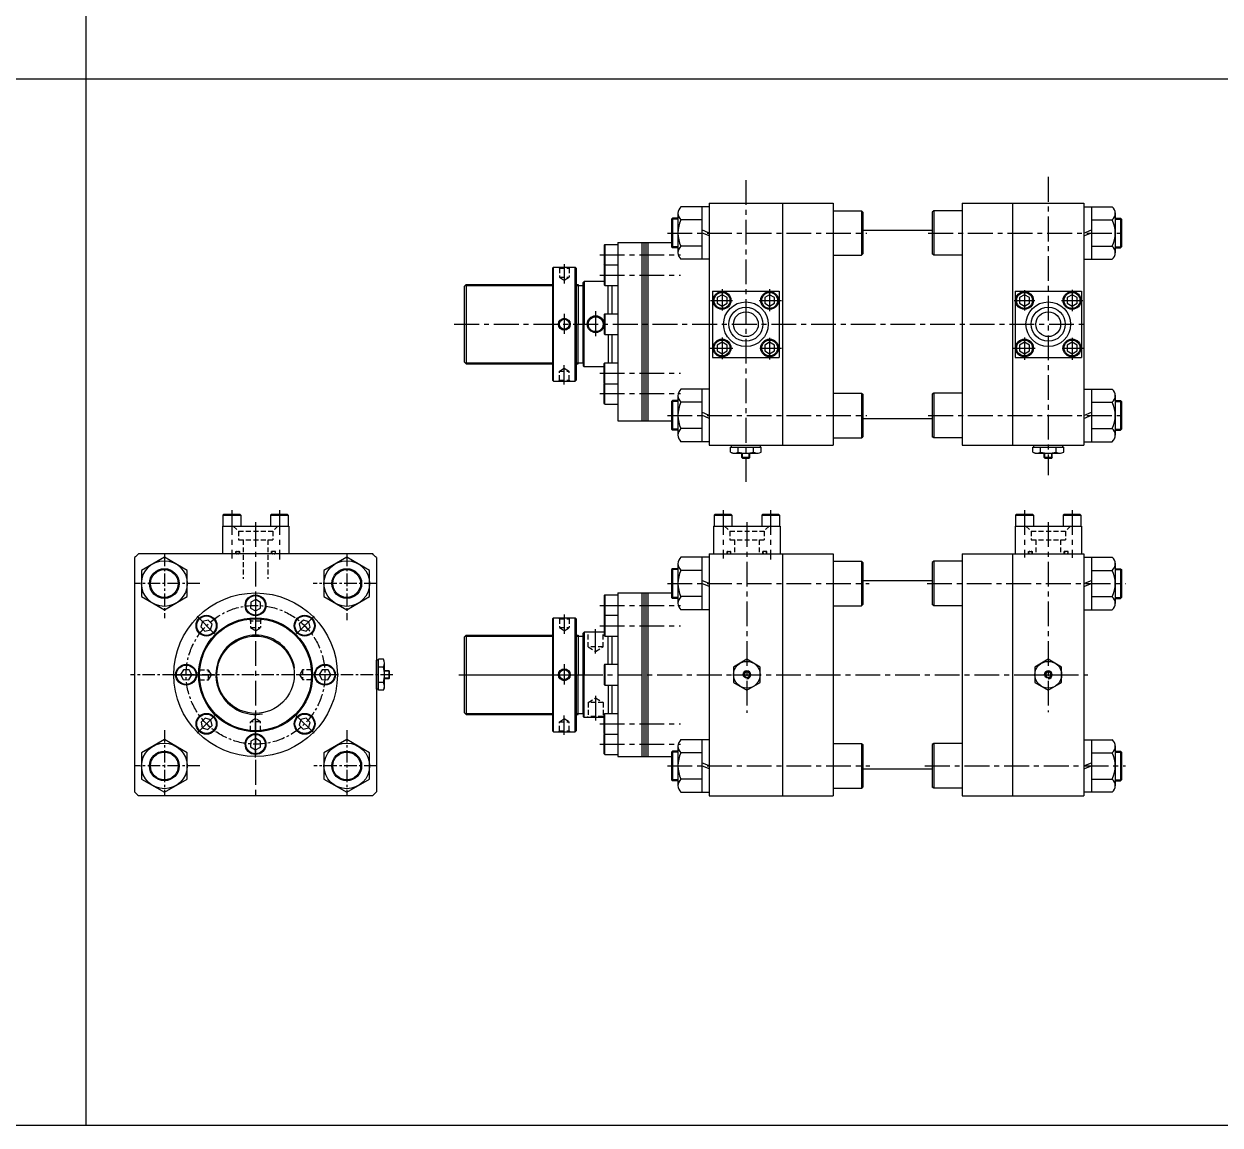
# Model space of a CAD drawing. Extents: x -819 to 8197, y 0 to 4058.
# Drawn here: x 1256 to 2463, y 0 to 1111 of the extents above; entities that cross this region are included whole.
import ezdxf

# ---------------------------------------------------------------- set-up
doc = ezdxf.new("R2010")
doc.units = 0
doc.header["$LTSCALE"] = 10
doc.header["$MEASUREMENT"] = 0
for name, pattern in [('CENTER', [2, 1.25, -0.25, 0.25, -0.25]), ('CENTERX2', [4, 2.5, -0.5, 0.5, -0.5]), ('HIDDENX2', [0.75, 0.5, -0.25])]:
    doc.linetypes.add(name, pattern=pattern)
doc.layers.get('0').update_dxf_attribs({"linetype": 'CONTINUOUS'})
doc.layers.get('DEFPOINTS').update_dxf_attribs({"linetype": 'CONTINUOUS'})
for name, color, linetype in [('CEN', 1, 'CENTERX2'), ('HID', 2, 'HIDDENX2'), ('ML', 7, 'CONTINUOUS')]:
    doc.layers.add(name, color=color, linetype=linetype)

msp = doc.modelspace()

# ---------------------------------------------------------------- linework, layer by layer
for p, q in [((1319, 0), (1319, 2221.7)), ((5148.6, 1055), (0, 1055)), ((0, 0), (8197.1, 0))]:
    msp.add_line(p, q)
at = {"color": 7, "linetype": 'Continuous'}
for p, q in [((1968.8, 678.9), (1968.8, 683.9)), ((1968.8, 683.9), (1975.1, 683.9)), ((1969.8, 683.9), (1969.8, 685.9)), ((1969.8, 685.9), (1998.9, 685.9)), ((1971.9, 677.9), (1996.8, 677.9)), ((1975.1, 683.9), (1999.9, 683.9)), ((1976.6, 678.9), (1976.6, 683.9)), ((1980.3, 678.1), (1980.3, 678.1)), ((1980.3, 673.4), (1980.3, 677.9)), ((1988.3, 673.4), (1988.3, 677.9)), ((1992.1, 678.9), (1992.1, 683.9)), ((1998.9, 683.9), (1998.9, 685.9)), ((1999.9, 678.9), (1999.9, 683.9)), ((2273.8, 678.9), (2273.8, 683.9)), ((2273.8, 683.9), (2280.1, 683.9)), ((2274.8, 683.9), (2274.8, 685.9)), ((2274.8, 685.9), (2303.9, 685.9)), ((2276.9, 677.9), (2301.8, 677.9)), ((2280.1, 683.9), (2304.9, 683.9)), ((2281.6, 678.9), (2281.6, 683.9)), ((2285.3, 678.1), (2285.3, 678.1)), ((2285.3, 673.4), (2285.3, 677.9)), ((2293.3, 673.4), (2293.3, 677.9)), ((2297.1, 678.9), (2297.1, 683.9)), ((2303.9, 683.9), (2303.9, 685.9)), ((2304.9, 678.9), (2304.9, 683.9)), ((1980.3, 673.4), (1980.8, 672.9)), ((1988.3, 673.4), (1980.3, 673.4)), ((1980.8, 672.9), (1987.8, 672.9)), ((1988.3, 673.4), (1987.8, 672.9)), ((2285.3, 673.4), (2285.8, 672.9)), ((2293.3, 673.4), (2285.3, 673.4)), ((2285.8, 672.9), (2292.8, 672.9)), ((2293.3, 673.4), (2292.8, 672.9)), ((1611.8, 439.7), (1611.8, 468.9)), ((1613.8, 468.9), (1611.8, 468.9)), ((1618.9, 469.9), (1613.8, 469.9)), ((1613.8, 445.1), (1613.8, 469.9)), ((1618.9, 462.1), (1613.8, 462.1)), ((1619.8, 441.9), (1619.8, 466.7)), ((1618.9, 446.5), (1613.8, 446.5)), ((1619.6, 450.3), (1619.6, 450.3)), ((1624.3, 458.3), (1619.8, 458.3)), ((1624.3, 450.3), (1619.8, 450.3)), ((1624.3, 458.3), (1624.8, 457.8)), ((1624.3, 458.3), (1624.3, 450.3)), ((1624.3, 450.3), (1624.8, 450.8)), ((1624.8, 450.8), (1624.8, 457.8)), ((1613.8, 439.7), (1611.8, 439.7)), ((1613.8, 438.7), (1613.8, 445.1)), ((1618.9, 438.7), (1613.8, 438.7))]:
    msp.add_line(p, q, dxfattribs=at)
at = {"color": 1, "linetype": 'CENTER', "ltscale": 5}
for p, q in [((1971.8, 454.3), (1998.8, 454.3)), ((2275.8, 454.3), (2302.8, 454.3))]:
    msp.add_line(p, q, dxfattribs=at)
at = {"color": 7, "linetype": 'Continuous'}
for points in [[(1971.8, 446.5), (1985.3, 438.7), (1998.8, 446.5), (1998.8, 462.1), (1985.3, 469.9), (1971.8, 462.1)], [(2275.8, 446.5), (2289.3, 438.7), (2302.8, 446.5), (2302.8, 462.1), (2289.3, 469.9), (2275.8, 462.1)], [(1983.9, 456.8), (1982.5, 454.3), (1983.9, 451.8), (1986.8, 451.8), (1988.2, 454.3), (1986.8, 456.8)], [(2287.9, 456.8), (2286.5, 454.3), (2287.9, 451.8), (2290.8, 451.8), (2292.2, 454.3), (2290.8, 456.8)]]:
    msp.add_lwpolyline(points, close=True, dxfattribs=at)
for centre, radius in [((1985.3, 454.3), 13.5), ((2289.3, 454.3), 13.5), ((1985.3, 454.3), 3.5), ((2289.3, 454.3), 3.5)]:
    msp.add_circle(centre, radius, dxfattribs=at)
for centre, radius, start, end in [((1971.9, 683.5), 5.62, 235.6158, 270), ((1972.7, 686.1), 8.22, 241.7006, 298.2994), ((1984.3, 709.2), 31.3, 255.6172, 270.0141), ((1984.4, 709.2), 31.3, 269.9859, 284.3828), ((1996, 686.1), 8.22, 241.7006, 298.2994), ((2276.9, 683.5), 5.62, 235.6158, 270), ((2277.7, 686.1), 8.22, 241.7006, 298.2994), ((2289.3, 709.2), 31.3, 255.6172, 270.0141), ((2289.4, 709.2), 31.3, 269.9859, 284.3828), ((2301, 686.1), 8.22, 241.7006, 298.2994), ((1611.6, 466), 8.22, 331.7006, 28.2994), ((1588.5, 454.3), 31.3, 359.9859, 14.3828), ((1588.5, 454.3), 31.3, 345.6172, 0.0141), ((1611.6, 442.6), 8.22, 331.7006, 28.2994), ((1614.2, 441.9), 5.62, 325.6158, 0)]:
    msp.add_arc(centre, radius, start, end, dxfattribs=at)
at = {"layer": 'CEN'}
for p, q in [((1984.3, 953.3), (1984.3, 648.9)), ((2289.3, 956.5), (2289.3, 655.5)), ((1905.3, 899.9), (2106.3, 899.9)), ((2168.3, 899.9), (2367.3, 899.9)), ((1801.2, 868.6), (1801.2, 849.1)), ((1837, 877.9), (1918.5, 877.9)), ((1837, 857.4), (1918.5, 857.4)), ((1960.3, 843.1), (1960.3, 821.9)), ((2008.3, 843.2), (2008.3, 821.2)), ((2265.3, 842.3), (2265.3, 821.9)), ((2313.3, 842.6), (2313.3, 821.2)), ((1832.8, 821), (1832.8, 794.8)), ((1948.7, 831.9), (1970.9, 831.9)), ((1997.8, 831.9), (2020.1, 831.8)), ((2254.9, 831.9), (2275.9, 831.9)), ((2302.8, 831.9), (2324.2, 831.9)), ((1801.2, 818.4), (1801.2, 798.1)), ((1690.2, 807.9), (2329.3, 807.9)), ((1960.3, 794.4), (1960.3, 772.5)), ((2008.3, 794), (2008.3, 772.4)), ((2265.3, 794.4), (2265.3, 772.1)), ((2313.3, 794), (2313.3, 772.1)), ((1948.4, 783.9), (1971.1, 783.9)), ((1998.4, 783.9), (2020.4, 783.9)), ((2253.7, 783.9), (2276.1, 783.9)), ((2303.4, 783.9), (2324.7, 783.9)), ((1801.2, 747.1), (1801.2, 766.7)), ((1837, 758.4), (1918.5, 758.4)), ((1837, 737.9), (1918.5, 737.9)), ((1905.3, 715.9), (2106.3, 715.9)), ((2168.3, 715.9), (2367.3, 715.9)), ((1465.8, 620.3), (1465.8, 571.7)), ((1513.8, 620.3), (1513.8, 570.7)), ((1961.3, 620.3), (1961.3, 571.7)), ((2009.3, 620.3), (2009.3, 570.7)), ((2265.3, 620.3), (2265.3, 572.4)), ((2313.3, 620.3), (2313.3, 572.1)), ((1489.8, 608.3), (1489.8, 328.3)), ((1985.3, 608.3), (1985.3, 415.9)), ((2289.3, 608.3), (2289.3, 416.7)), ((1905.3, 546.3), (2108.8, 546.3)), ((2167, 546.3), (2367.3, 546.3)), ((1489.8, 537.8), (1489.8, 510.8)), ((1837, 524.3), (1918.5, 524.3)), ((1430.8, 513.4), (1449.9, 494.3)), ((1489.8, 513.6), (1489.8, 495.5)), ((1548.9, 513.4), (1529.8, 494.3)), ((1801.2, 515.1), (1801.2, 495.5)), ((1832.8, 475.8), (1832.8, 500.4)), ((1837, 503.8), (1918.5, 503.8)), ((1801.2, 464.8), (1801.2, 444.6)), ((1406.3, 454.3), (1433.3, 454.3)), ((1430.6, 454.3), (1448.7, 454.3)), ((1549.1, 454.3), (1531, 454.3)), ((1573.3, 454.3), (1546.3, 454.3)), ((1694.9, 454.3), (2329.3, 454.3)), ((1710, 454.3), (1818.4, 454.3)), ((1710, 454.3), (1818.4, 454.3)), ((1832.8, 432.9), (1832.8, 408.3)), ((1430.8, 395.3), (1449.9, 414.4)), ((1489.8, 395.1), (1489.8, 413.1)), ((1548.9, 395.3), (1529.8, 414.4)), ((1801.2, 393.6), (1801.2, 413.1)), ((1837, 404.8), (1918.5, 404.8)), ((1489.8, 370.8), (1489.8, 397.8)), ((1837, 384.3), (1918.5, 384.3)), ((1905.3, 362.3), (2109.2, 362.3)), ((2164.9, 362.3), (2367.3, 362.3))]:
    msp.add_line(p, q, dxfattribs=at)
at = {"layer": 'DEFPOINTS', "color": 0, "linetype": 'ByBlock'}
for p in [(1820.3, 849.9), (1820.3, 765.9), (1820.3, 496.3), (1820.3, 412.3)]:
    msp.add_point(p, dxfattribs=at)
at = {"layer": 'HID'}
for p, q in [((1796.2, 864.4), (1795.2, 865.4)), ((1796.2, 864.4), (1796.2, 855.4)), ((1796.2, 864.4), (1806.2, 864.4)), ((1806.2, 864.4), (1807.2, 865.4)), ((1806.2, 864.4), (1806.2, 855.4)), ((1796.2, 855.4), (1806.2, 855.4)), ((1796.2, 855.4), (1801.2, 852.2)), ((1801.2, 852.2), (1806.2, 855.4)), ((1796.2, 760.4), (1801.2, 763.6)), ((1796.2, 751.4), (1796.2, 760.4)), ((1796.2, 760.4), (1806.2, 760.4)), ((1801.2, 763.6), (1806.2, 760.4)), ((1806.2, 751.4), (1806.2, 760.4)), ((1796.2, 751.4), (1795.2, 750.4)), ((1796.2, 751.4), (1806.2, 751.4)), ((1806.2, 751.4), (1807.2, 750.4)), ((1467.3, 604.3), (1472.6, 599.1)), ((1512.3, 604.3), (1507.1, 599.1)), ((1962.8, 604.3), (1968.1, 599.1)), ((2007.8, 604.3), (2002.6, 599.1)), ((2266.8, 604.3), (2272.1, 599.1)), ((2311.8, 604.3), (2306.6, 599.1)), ((1472.6, 599.1), (1507.1, 599.1)), ((1472.6, 599.1), (1472.6, 590.3)), ((1507.1, 599.1), (1507.1, 590.3)), ((1968.1, 599.1), (1968.1, 590.3)), ((1968.1, 599.1), (2002.6, 599.1)), ((2002.6, 599.1), (2002.6, 590.3)), ((2272.1, 599.1), (2306.6, 599.1)), ((2272.1, 599.1), (2272.1, 590.3)), ((2306.6, 599.1), (2306.6, 590.3)), ((1472.6, 590.3), (1507.1, 590.3)), ((1477.3, 590.3), (1477.3, 551)), ((1502.3, 590.3), (1502.3, 551)), ((1968.1, 590.3), (2002.6, 590.3)), ((1972.8, 590.3), (1972.8, 576.3)), ((1997.8, 590.3), (1997.8, 576.3)), ((2272.1, 590.3), (2306.6, 590.3)), ((2276.8, 590.3), (2276.8, 576.3)), ((2301.8, 590.3), (2301.8, 576.3)), ((1469.8, 578.7), (1473.8, 578.7)), ((1469.8, 576.3), (1469.8, 578.7)), ((1473.8, 576.3), (1473.8, 578.7)), ((1505.8, 576.3), (1505.8, 578.7)), ((1509.8, 578.7), (1505.8, 578.7)), ((1509.8, 576.3), (1509.8, 578.7)), ((1965.3, 578.7), (1969.3, 578.7)), ((1965.3, 576.3), (1965.3, 578.7)), ((1969.3, 576.3), (1969.3, 578.7)), ((2001.3, 576.3), (2001.3, 578.7)), ((2005.3, 578.7), (2001.3, 578.7)), ((2005.3, 576.3), (2005.3, 578.7)), ((2269.3, 578.7), (2273.3, 578.7)), ((2269.3, 576.3), (2269.3, 578.7)), ((2273.3, 576.3), (2273.3, 578.7)), ((2305.3, 576.3), (2305.3, 578.7)), ((2309.3, 578.7), (2305.3, 578.7)), ((2309.3, 576.3), (2309.3, 578.7)), ((1484.8, 510.8), (1484.1, 511.5)), ((1484.8, 508.3), (1484.1, 509)), ((1484.8, 510.8), (1484.8, 501.8)), ((1484.8, 510.8), (1494.8, 510.8)), ((1494.8, 508.3), (1484.8, 508.3)), ((1494.8, 510.8), (1495.5, 511.5)), ((1494.8, 510.8), (1494.8, 501.8)), ((1494.8, 508.3), (1495.5, 509)), ((1796.2, 510.8), (1795.2, 511.8)), ((1796.2, 510.8), (1796.2, 501.8)), ((1796.2, 510.8), (1806.2, 510.8)), ((1806.2, 510.8), (1807.2, 511.8)), ((1806.2, 510.8), (1806.2, 501.8)), ((1484.8, 501.8), (1494.8, 501.8)), ((1484.8, 501.8), (1489.8, 498.7)), ((1489.8, 498.7), (1494.8, 501.8)), ((1796.2, 501.8), (1806.2, 501.8)), ((1796.2, 501.8), (1801.2, 498.7)), ((1801.2, 498.7), (1806.2, 501.8)), ((1825.3, 482.3), (1825.3, 496.3)), ((1840.3, 482.3), (1840.3, 496.3)), ((1840.3, 482.3), (1825.3, 482.3)), ((1825.3, 482.3), (1832.8, 477.7)), ((1832.8, 477.7), (1840.3, 482.3)), ((1433.3, 459.3), (1432.6, 460)), ((1433.3, 459.3), (1442.3, 459.3)), ((1433.3, 449.3), (1433.3, 459.3)), ((1445.5, 454.3), (1442.3, 459.3)), ((1442.3, 449.3), (1442.3, 459.3)), ((1537.3, 459.3), (1534.2, 454.3)), ((1546.3, 459.3), (1537.3, 459.3)), ((1537.3, 459.3), (1537.3, 449.3)), ((1546.3, 459.3), (1547, 460)), ((1546.3, 459.3), (1546.3, 449.3)), ((1433.3, 449.3), (1432.6, 448.6)), ((1433.3, 449.3), (1442.3, 449.3)), ((1442.3, 449.3), (1445.5, 454.3)), ((1534.2, 454.3), (1537.3, 449.3)), ((1546.3, 449.3), (1537.3, 449.3)), ((1546.3, 449.3), (1547, 448.6)), ((1825.3, 426.3), (1832.8, 431)), ((1840.3, 426.3), (1825.3, 426.3)), ((1825.3, 426.3), (1825.3, 412.3)), ((1832.8, 431), (1840.3, 426.3)), ((1840.3, 426.3), (1840.3, 412.3)), ((1824.3, 411.3), (1825.3, 412.3)), ((1840.3, 412.3), (1825.3, 412.3)), ((1840.3, 412.3), (1841.3, 411.3)), ((1489.8, 410), (1484.8, 406.8)), ((1484.8, 397.8), (1484.8, 406.8)), ((1494.8, 406.8), (1484.8, 406.8)), ((1494.8, 406.8), (1489.8, 410)), ((1494.8, 397.8), (1494.8, 406.8)), ((1796.2, 406.8), (1801.2, 410)), ((1796.2, 397.8), (1796.2, 406.8)), ((1796.2, 406.8), (1806.2, 406.8)), ((1801.2, 410), (1806.2, 406.8)), ((1806.2, 397.8), (1806.2, 406.8)), ((1484.8, 397.8), (1484.1, 397.1)), ((1494.8, 397.8), (1484.8, 397.8)), ((1494.8, 397.8), (1495.5, 397.1)), ((1796.2, 397.8), (1795.2, 396.8)), ((1796.2, 397.8), (1806.2, 397.8)), ((1806.2, 397.8), (1807.2, 396.8))]:
    msp.add_line(p, q, dxfattribs=at)
for centre, start, end in [((1471.1, 577.5), 90, 270), ((1472.5, 577.5), 270, 90), ((1507.2, 577.5), 90, 270), ((1508.6, 577.5), 270, 90), ((1966.6, 577.5), 90, 270), ((1968, 577.5), 270, 90), ((2002.7, 577.5), 90, 270), ((2004.1, 577.5), 270, 90), ((2270.6, 577.5), 90, 270), ((2272, 577.5), 270, 90), ((2306.7, 577.5), 90, 270), ((2308.1, 577.5), 270, 90)]:
    msp.add_arc(centre, 1.2, start, end, dxfattribs=at)
at = {"layer": 'ML'}
for p, q in [((1947.3, 929.9), (1947.3, 685.9)), ((1947.3, 929.9), (2072.3, 929.9)), ((2021.3, 929.9), (2021.3, 685.9)), ((2072.3, 929.9), (2072.3, 685.9)), ((2202.3, 929.9), (2325.3, 929.9)), ((2202.3, 929.9), (2202.3, 685.9)), ((2253.3, 929.9), (2253.3, 685.9)), ((2325.3, 929.9), (2325.3, 685.9)), ((1915.8, 920.3), (1915.8, 913.2)), ((1947.3, 926.4), (1918.8, 926.4)), ((1939.8, 926.4), (1939.8, 873.4)), ((2072.3, 922.4), (2100.8, 922.4)), ((2100.8, 922.4), (2100.8, 877.4)), ((2100.8, 922.4), (2102.3, 921)), ((2102.3, 921), (2102.3, 878.8)), ((2173.8, 922.4), (2172.3, 921)), ((2172.3, 921), (2172.3, 878.8)), ((2202.3, 922.4), (2173.8, 922.4)), ((2173.8, 922.4), (2173.8, 877.4)), ((2325.3, 926.4), (2353.8, 926.4)), ((2332.8, 926.4), (2332.8, 873.4)), ((2356.8, 920.3), (2356.8, 913.2)), ((1910.3, 914.9), (1909.3, 913.9)), ((1909.3, 913.9), (1909.3, 885.9)), ((1910.3, 914.9), (1910.3, 884.9)), ((1915.8, 914.9), (1910.3, 914.9)), ((1915.8, 913.2), (1915.8, 899.9)), ((1939.8, 913.2), (1918.8, 913.2)), ((2332.8, 913.2), (2353.8, 913.2)), ((2356.8, 914.9), (2362.3, 914.9)), ((2356.8, 913.2), (2356.8, 899.9)), ((2362.3, 914.9), (2362.3, 884.9)), ((2362.3, 914.9), (2363.3, 913.9)), ((2363.3, 913.9), (2363.3, 885.9)), ((1915.8, 899.9), (1915.8, 879.9)), ((2102.3, 902.9), (2172.3, 902.9)), ((2356.8, 899.9), (2356.8, 879.9)), ((1842, 888.4), (1841.3, 887.7)), ((1841.3, 887.7), (1841.3, 868.1)), ((1842, 888.4), (1855.3, 888.4)), ((1842, 888.4), (1842, 867.4)), ((1855.3, 890.4), (1855.3, 710.4)), ((1855.3, 890.4), (1909.3, 890.4)), ((1879.3, 890.4), (1879.3, 710.4)), ((1881.3, 890.4), (1881.3, 710.4)), ((1883.3, 890.4), (1883.3, 710.4)), ((1885.3, 890.4), (1885.3, 710.4)), ((1910.3, 884.9), (1909.3, 885.9)), ((1915.8, 884.9), (1910.3, 884.9)), ((1939.8, 886.6), (1918.8, 886.6)), ((2332.8, 886.6), (2353.8, 886.6)), ((2356.8, 884.9), (2362.3, 884.9)), ((2362.3, 884.9), (2363.3, 885.9)), ((1947.3, 873.4), (1918.8, 873.4)), ((2072.3, 877.4), (2100.8, 877.4)), ((2100.8, 877.4), (2102.3, 878.8)), ((2173.8, 877.4), (2172.3, 878.8)), ((2202.3, 877.4), (2173.8, 877.4)), ((2325.3, 873.4), (2353.8, 873.4)), ((1790.2, 865.4), (1789.2, 864.4)), ((1789.2, 864.4), (1789.2, 751.4)), ((1790.2, 750.4), (1790.2, 865.4)), ((1790.2, 865.4), (1812.2, 865.4)), ((1812.2, 750.4), (1812.2, 865.4)), ((1812.2, 865.4), (1813.2, 864.4)), ((1813.2, 864.4), (1813.2, 751.4)), ((1841.8, 867.6), (1841.3, 868.1)), ((1842, 867.9), (1841.3, 867.2)), ((1841.3, 867.2), (1841.3, 847.6)), ((1842, 867.9), (1855.3, 867.9)), ((1842, 867.9), (1842, 846.9)), ((1700.3, 845.9), (1702.3, 847.9)), ((1700.3, 845.9), (1702.3, 847.9)), ((1700.3, 845.9), (1700.3, 769.9)), ((1702.3, 847.9), (1789.2, 847.9)), ((1702.3, 847.9), (1702.3, 767.9)), ((1813.2, 847.9), (1815.3, 847.9)), ((1815.3, 847.9), (1815.3, 807.9)), ((1815.3, 846.9), (1820.3, 846.9)), ((1821.3, 850.9), (1820.3, 849.9)), ((1820.3, 807.9), (1820.3, 849.9)), ((1820.3, 768.9), (1820.3, 846.9)), ((1821.3, 850.9), (1821.3, 807.9)), ((1841.3, 850.9), (1821.3, 850.9)), ((1842, 846.9), (1841.3, 847.6)), ((1842, 846.9), (1855.3, 846.9)), ((1845.3, 818.4), (1845.3, 846.9)), ((1849.3, 818.4), (1849.3, 846.9)), ((1849.3, 818.4), (1849.3, 846.9)), ((1950.8, 841.4), (1950.8, 774.4)), ((1950.8, 841.4), (2017.8, 841.4)), ((2017.8, 841.4), (2017.8, 774.4)), ((2255.8, 841.4), (2322.8, 841.4)), ((2255.8, 841.4), (2255.8, 774.4)), ((2322.8, 841.4), (2322.8, 774.4)), ((1842, 818.4), (1841.3, 817.7)), ((1841.3, 817.7), (1841.3, 798.1)), ((1842, 818.4), (1855.3, 818.4)), ((1842, 818.4), (1842, 797.4)), ((1815.3, 767.9), (1815.3, 807.9)), ((1820.3, 807.9), (1820.3, 765.9)), ((1821.3, 764.9), (1821.3, 807.9)), ((1842, 797.4), (1841.3, 798.1)), ((1842, 797.4), (1855.3, 797.4)), ((1845.3, 797.4), (1845.3, 768.9)), ((1849.3, 768.9), (1849.3, 797.4)), ((1950.8, 774.4), (2017.8, 774.4)), ((2255.8, 774.4), (2322.8, 774.4)), ((1700.3, 769.9), (1702.3, 767.9)), ((1700.3, 769.9), (1702.3, 767.9)), ((1702.3, 767.9), (1789.2, 767.9)), ((1813.2, 767.9), (1815.3, 767.9)), ((1815.3, 768.9), (1820.3, 768.9)), ((1821.3, 764.9), (1820.3, 765.9)), ((1841.3, 764.9), (1821.3, 764.9)), ((1842, 768.9), (1841.3, 768.2)), ((1841.3, 748.6), (1841.3, 768.2)), ((1842, 747.9), (1842, 768.9)), ((1842, 768.9), (1855.3, 768.9)), ((1790.2, 750.4), (1789.2, 751.4)), ((1790.2, 750.4), (1812.2, 750.4)), ((1812.2, 750.4), (1813.2, 751.4)), ((1842, 747.9), (1841.3, 748.6)), ((1841.8, 748.1), (1841.3, 747.7)), ((1842, 727.4), (1842, 748.4)), ((1841.3, 728.1), (1841.3, 747.7)), ((1842, 747.9), (1855.3, 747.9)), ((1915.8, 736.3), (1915.8, 729.2)), ((1947.3, 742.4), (1918.8, 742.4)), ((1939.8, 742.4), (1939.8, 689.4)), ((2072.3, 738.4), (2100.8, 738.4)), ((2100.8, 738.4), (2100.8, 693.4)), ((2100.8, 738.4), (2102.3, 737.4)), ((2102.3, 737.4), (2102.3, 694.4)), ((2173.8, 738.4), (2172.3, 737.4)), ((2172.3, 737.4), (2172.3, 694.4)), ((2202.3, 738.4), (2173.8, 738.4)), ((2173.8, 738.4), (2173.8, 693.4)), ((2325.3, 742.4), (2353.8, 742.4)), ((2332.8, 742.4), (2332.8, 689.4)), ((2356.8, 736.3), (2356.8, 729.2)), ((1842, 727.4), (1841.3, 728.1)), ((1842, 727.4), (1855.3, 727.4)), ((1910.3, 730.9), (1909.3, 729.9)), ((1909.3, 729.9), (1909.3, 701.9)), ((1910.3, 730.9), (1910.3, 700.9)), ((1915.8, 730.9), (1910.3, 730.9)), ((1915.8, 729.2), (1915.8, 715.9)), ((1939.8, 729.2), (1918.8, 729.2)), ((2332.8, 729.2), (2353.8, 729.2)), ((2356.8, 730.9), (2362.3, 730.9)), ((2356.8, 729.2), (2356.8, 715.9)), ((2362.3, 730.9), (2362.3, 700.9)), ((2362.3, 730.9), (2363.3, 729.9)), ((2363.3, 729.9), (2363.3, 701.9)), ((1915.8, 715.9), (1915.8, 695.9)), ((2102.3, 712.9), (2172.3, 712.9)), ((2356.8, 715.9), (2356.8, 695.9)), ((1855.3, 710.4), (1909.3, 710.4)), ((1910.3, 700.9), (1909.3, 701.9)), ((1915.8, 700.9), (1910.3, 700.9)), ((1939.8, 702.6), (1918.8, 702.6)), ((2332.8, 702.6), (2353.8, 702.6)), ((2356.8, 700.9), (2362.3, 700.9)), ((2362.3, 700.9), (2363.3, 701.9)), ((1947.3, 689.4), (1918.8, 689.4)), ((2072.3, 693.4), (2100.8, 693.4)), ((2100.8, 693.4), (2102.3, 694.4)), ((2173.8, 693.4), (2172.3, 694.4)), ((2202.3, 693.4), (2173.8, 693.4)), ((2325.3, 689.4), (2353.8, 689.4)), ((1947.3, 685.9), (2072.3, 685.9)), ((2202.3, 685.9), (2325.3, 685.9)), ((1456.8, 615.3), (1457.8, 616.3)), ((1456.8, 615.3), (1474.8, 615.3)), ((1456.8, 615.3), (1456.8, 604.3)), ((1457.8, 616.3), (1473.8, 616.3)), ((1473.8, 616.3), (1474.8, 615.3)), ((1474.8, 615.3), (1474.8, 604.3)), ((1504.8, 615.3), (1505.8, 616.3)), ((1504.8, 615.3), (1522.8, 615.3)), ((1504.8, 615.3), (1504.8, 604.3)), ((1505.8, 616.3), (1521.8, 616.3)), ((1521.8, 616.3), (1522.8, 615.3)), ((1522.8, 615.3), (1522.8, 604.3)), ((1952.3, 615.3), (1953.3, 616.3)), ((1952.3, 615.3), (1952.3, 604.3)), ((1952.3, 615.3), (1970.3, 615.3)), ((1953.3, 616.3), (1969.3, 616.3)), ((1969.3, 616.3), (1970.3, 615.3)), ((1970.3, 615.3), (1970.3, 604.3)), ((2000.3, 615.3), (2001.3, 616.3)), ((2000.3, 615.3), (2000.3, 604.3)), ((2000.3, 615.3), (2018.3, 615.3)), ((2001.3, 616.3), (2017.3, 616.3)), ((2017.3, 616.3), (2018.3, 615.3)), ((2018.3, 615.3), (2018.3, 604.3)), ((2256.3, 615.3), (2257.3, 616.3)), ((2256.3, 615.3), (2274.3, 615.3)), ((2256.3, 615.3), (2256.3, 604.3)), ((2257.3, 616.3), (2273.3, 616.3)), ((2273.3, 616.3), (2274.3, 615.3)), ((2274.3, 615.3), (2274.3, 604.3)), ((2304.3, 615.3), (2305.3, 616.3)), ((2304.3, 615.3), (2322.3, 615.3)), ((2304.3, 615.3), (2304.3, 604.3)), ((2305.3, 616.3), (2321.3, 616.3)), ((2321.3, 616.3), (2322.3, 615.3)), ((2322.3, 615.3), (2322.3, 604.3)), ((1456.3, 604.3), (1523.3, 604.3)), ((1456.3, 604.3), (1456.3, 576.3)), ((1523.3, 604.3), (1523.3, 576.3)), ((1951.8, 604.3), (2018.8, 604.3)), ((1951.8, 604.3), (1951.8, 576.3)), ((2018.8, 604.3), (2018.8, 576.3)), ((2255.8, 604.3), (2322.8, 604.3)), ((2255.8, 604.3), (2255.8, 576.3)), ((2322.8, 604.3), (2322.8, 576.3)), ((1367.8, 572.5), (1367.8, 336.2)), ((1608, 576.3), (1371.7, 576.3)), ((1611.8, 572.5), (1611.8, 336.2)), ((1947.3, 572.8), (1918.8, 572.8)), ((1939.8, 572.8), (1939.8, 519.8)), ((1947.3, 576.3), (2072.3, 576.3)), ((1947.3, 576.3), (1947.3, 332.3)), ((2021.3, 576.3), (2021.3, 332.3)), ((2072.3, 576.3), (2072.3, 332.3)), ((2072.3, 568.8), (2100.8, 568.8)), ((2100.8, 568.8), (2100.8, 523.8)), ((2100.8, 568.8), (2102.3, 567.4)), ((2102.3, 567.4), (2102.3, 525.2)), ((2173.8, 568.8), (2172.3, 567.4)), ((2172.3, 567.4), (2172.3, 525.2)), ((2173.8, 568.8), (2173.8, 523.8)), ((2202.3, 568.8), (2173.8, 568.8)), ((2202.3, 576.3), (2202.3, 332.3)), ((2202.3, 576.3), (2325.3, 576.3)), ((2253.3, 576.3), (2253.3, 332.3)), ((2325.3, 576.3), (2325.3, 332.3)), ((2325.3, 572.8), (2353.8, 572.8)), ((2332.8, 572.8), (2332.8, 519.8)), ((1910.3, 561.3), (1909.3, 560.3)), ((1909.3, 560.3), (1909.3, 532.3)), ((1910.3, 561.3), (1910.3, 531.3)), ((1915.8, 561.3), (1910.3, 561.3)), ((1915.8, 566.7), (1915.8, 559.6)), ((1915.8, 559.6), (1915.8, 546.3)), ((1939.8, 559.6), (1918.8, 559.6)), ((2332.8, 559.6), (2353.8, 559.6)), ((2356.8, 566.7), (2356.8, 559.6)), ((2356.8, 561.3), (2362.3, 561.3)), ((2356.8, 559.6), (2356.8, 546.3)), ((2362.3, 561.3), (2362.3, 531.3)), ((2362.3, 561.3), (2363.3, 560.3)), ((2363.3, 560.3), (2363.3, 532.3)), ((1915.8, 546.3), (1915.8, 526.3)), ((2102.3, 549.3), (2172.3, 549.3)), ((2356.8, 546.3), (2356.8, 526.3)), ((1842, 534.8), (1841.3, 534.1)), ((1841.3, 534.1), (1841.3, 514.5)), ((1842, 534.8), (1855.3, 534.8)), ((1842, 534.8), (1842, 513.8)), ((1855.3, 536.8), (1855.3, 371.8)), ((1855.3, 536.8), (1909.3, 536.8)), ((1879.3, 536.8), (1879.3, 371.8)), ((1881.3, 536.8), (1881.3, 371.8)), ((1883.3, 536.8), (1883.3, 371.8)), ((1885.3, 536.8), (1885.3, 371.8)), ((1910.3, 531.3), (1909.3, 532.3)), ((1915.8, 531.3), (1910.3, 531.3)), ((1939.8, 533.1), (1918.8, 533.1)), ((2332.8, 533.1), (2353.8, 533.1)), ((2356.8, 531.3), (2362.3, 531.3)), ((2362.3, 531.3), (2363.3, 532.3)), ((1947.3, 519.8), (1918.8, 519.8)), ((2072.3, 523.8), (2100.8, 523.8)), ((2100.8, 523.8), (2102.3, 525.2)), ((2173.8, 523.8), (2172.3, 525.2)), ((2202.3, 523.8), (2173.8, 523.8)), ((2325.3, 519.8), (2353.8, 519.8)), ((1790.2, 511.8), (1789.2, 510.8)), ((1789.2, 510.8), (1789.2, 397.8)), ((1790.2, 396.8), (1790.2, 511.8)), ((1790.2, 511.8), (1812.2, 511.8)), ((1812.2, 396.8), (1812.2, 511.8)), ((1812.2, 511.8), (1813.2, 510.8)), ((1813.2, 510.8), (1813.2, 397.8)), ((1841.8, 514.1), (1841.3, 514.5)), ((1842, 514.3), (1841.3, 513.6)), ((1841.3, 513.6), (1841.3, 494)), ((1842, 514.3), (1855.3, 514.3)), ((1842, 514.3), (1842, 493.3)), ((1821.3, 497.3), (1820.3, 496.3)), ((1820.3, 454.3), (1820.3, 496.3)), ((1821.3, 497.3), (1821.3, 454.3)), ((1841.3, 497.3), (1821.3, 497.3)), ((1700.3, 492.3), (1702.3, 494.3)), ((1700.3, 492.3), (1702.3, 494.3)), ((1700.3, 492.3), (1700.3, 416.3)), ((1702.3, 494.3), (1789.2, 494.3)), ((1702.3, 494.3), (1702.3, 414.3)), ((1813.2, 494.3), (1815.3, 494.3)), ((1815.3, 494.3), (1815.3, 454.3)), ((1815.3, 493.3), (1820.3, 493.3)), ((1820.3, 415.3), (1820.3, 493.3)), ((1842, 493.3), (1841.3, 494)), ((1842, 493.3), (1855.3, 493.3)), ((1845.3, 464.8), (1845.3, 493.3)), ((1849.3, 464.8), (1849.3, 493.3)), ((1849.3, 464.8), (1849.3, 493.3)), ((1842, 464.8), (1841.3, 464.1)), ((1841.3, 464.1), (1841.3, 444.5)), ((1842, 464.8), (1855.3, 464.8)), ((1842, 464.8), (1842, 443.8)), ((1815.3, 414.3), (1815.3, 454.3)), ((1820.3, 454.3), (1820.3, 412.3)), ((1821.3, 411.3), (1821.3, 454.3)), ((1842, 443.8), (1841.3, 444.5)), ((1842, 443.8), (1855.3, 443.8)), ((1845.3, 443.8), (1845.3, 415.3)), ((1849.3, 415.3), (1849.3, 443.8)), ((1700.3, 416.3), (1702.3, 414.3)), ((1700.3, 416.3), (1702.3, 414.3)), ((1702.3, 414.3), (1789.2, 414.3)), ((1813.2, 414.3), (1815.3, 414.3)), ((1815.3, 415.3), (1820.3, 415.3)), ((1821.3, 411.3), (1820.3, 412.3)), ((1841.3, 411.3), (1821.3, 411.3)), ((1842, 415.3), (1841.3, 414.6)), ((1841.3, 395), (1841.3, 414.6)), ((1842, 394.3), (1842, 415.3)), ((1842, 415.3), (1855.3, 415.3)), ((1790.2, 396.8), (1789.2, 397.8)), ((1790.2, 396.8), (1812.2, 396.8)), ((1812.2, 396.8), (1813.2, 397.8)), ((1842, 394.3), (1841.3, 395)), ((1841.8, 394.6), (1841.3, 394.1)), ((1841.3, 374.5), (1841.3, 394.1)), ((1842, 373.8), (1842, 394.8)), ((1842, 394.3), (1855.3, 394.3)), ((1947.3, 388.8), (1918.8, 388.8)), ((1939.8, 388.8), (1939.8, 335.8)), ((2325.3, 388.8), (2353.8, 388.8)), ((2332.8, 388.8), (2332.8, 335.8)), ((1842, 373.8), (1841.3, 374.5)), ((1910.3, 377.3), (1909.3, 376.3)), ((1909.3, 376.3), (1909.3, 348.3)), ((1910.3, 377.3), (1910.3, 347.3)), ((1915.8, 377.3), (1910.3, 377.3)), ((1915.8, 382.7), (1915.8, 375.6)), ((1915.8, 375.6), (1915.8, 362.3)), ((1939.8, 375.6), (1918.8, 375.6)), ((2072.3, 384.8), (2100.8, 384.8)), ((2100.8, 384.8), (2100.8, 339.8)), ((2100.8, 384.8), (2102.3, 383.9)), ((2102.3, 383.9), (2102.3, 340.8)), ((2173.8, 384.8), (2172.3, 383.9)), ((2172.3, 383.9), (2172.3, 340.8)), ((2173.8, 384.8), (2173.8, 339.8)), ((2202.3, 384.8), (2173.8, 384.8)), ((2332.8, 375.6), (2353.8, 375.6)), ((2356.8, 382.7), (2356.8, 375.6)), ((2356.8, 377.3), (2362.3, 377.3)), ((2356.8, 375.6), (2356.8, 362.3)), ((2362.3, 377.3), (2362.3, 347.3)), ((2362.3, 377.3), (2363.3, 376.3)), ((2363.3, 376.3), (2363.3, 348.3)), ((1842, 373.8), (1855.3, 373.8)), ((1855.3, 371.8), (1909.3, 371.8)), ((1915.8, 362.3), (1915.8, 342.3)), ((2356.8, 362.3), (2356.8, 342.3)), ((2102.3, 359.3), (2172.3, 359.3)), ((1910.3, 347.3), (1909.3, 348.3)), ((1915.8, 347.3), (1910.3, 347.3)), ((1939.8, 349.1), (1918.8, 349.1)), ((2072.3, 339.8), (2100.8, 339.8)), ((2100.8, 339.8), (2102.3, 340.8)), ((2173.8, 339.8), (2172.3, 340.8)), ((2202.3, 339.8), (2173.8, 339.8)), ((2332.8, 349.1), (2353.8, 349.1)), ((2356.8, 347.3), (2362.3, 347.3)), ((2362.3, 347.3), (2363.3, 348.3)), ((1608, 332.3), (1371.7, 332.3)), ((1918.8, 335.8), (1947.3, 335.8)), ((1947.3, 332.3), (2072.3, 332.3)), ((2202.3, 332.3), (2325.3, 332.3)), ((2353.8, 335.8), (2325.3, 335.8))]:
    msp.add_line(p, q, dxfattribs=at)
at = {"layer": 'ML', "color": 2}
for p, q in [((1915.8, 913.9), (1909.3, 913.9)), ((2356.8, 913.9), (2363.3, 913.9)), ((1947.3, 899.9), (1939.8, 903.1)), ((1947.3, 896.9), (1939.8, 900.1)), ((2325.3, 899.9), (2332.8, 903.1)), ((2325.3, 896.9), (2332.8, 900.1)), ((1915.8, 885.9), (1909.3, 885.9)), ((2356.8, 885.9), (2363.3, 885.9)), ((1701.3, 846.9), (1789.2, 846.9)), ((1813.2, 846.9), (1815.3, 846.9)), ((1701.3, 768.9), (1789.2, 768.9)), ((1813.2, 768.9), (1815.3, 768.9)), ((1915.8, 729.9), (1909.3, 729.9)), ((2356.8, 729.9), (2363.3, 729.9)), ((1947.3, 715.9), (1939.8, 719.1)), ((1947.3, 712.9), (1939.8, 716.1)), ((2325.3, 715.9), (2332.8, 719.1)), ((2325.3, 712.9), (2332.8, 716.1)), ((1915.8, 701.9), (1909.3, 701.9)), ((2356.8, 701.9), (2363.3, 701.9)), ((1980.8, 678.1), (1980.8, 678.1)), ((1980.8, 672.9), (1980.8, 677.9)), ((1987.8, 672.9), (1987.8, 677.9)), ((2285.8, 678.1), (2285.8, 678.1)), ((2285.8, 672.9), (2285.8, 677.9)), ((2292.8, 672.9), (2292.8, 677.9)), ((1915.8, 560.3), (1909.3, 560.3)), ((2356.8, 560.3), (2363.3, 560.3)), ((1947.3, 546.3), (1939.8, 549.5)), ((1947.3, 543.3), (1939.8, 546.5)), ((2325.3, 546.3), (2332.8, 549.5)), ((2325.3, 543.3), (2332.8, 546.5)), ((1915.8, 532.3), (1909.3, 532.3)), ((2356.8, 532.3), (2363.3, 532.3)), ((1701.3, 493.3), (1789.2, 493.3)), ((1813.2, 493.3), (1815.3, 493.3)), ((1619.6, 450.8), (1619.6, 450.8)), ((1624.8, 457.8), (1619.8, 457.8)), ((1624.8, 450.8), (1619.8, 450.8)), ((1701.3, 415.3), (1789.2, 415.3)), ((1813.2, 415.3), (1815.3, 415.3)), ((1915.8, 376.3), (1909.3, 376.3)), ((2356.8, 376.3), (2363.3, 376.3)), ((1947.3, 362.3), (1939.8, 365.5)), ((1947.3, 359.3), (1939.8, 362.5)), ((2325.3, 362.3), (2332.8, 365.5)), ((2325.3, 359.3), (2332.8, 362.5)), ((1915.8, 348.3), (1909.3, 348.3)), ((2356.8, 348.3), (2363.3, 348.3))]:
    msp.add_line(p, q, dxfattribs=at)
at = {"layer": 'ML', "color": 1, "linetype": 'CENTER'}
for p, q in [((1397.8, 576.3), (1397.8, 511.3)), ((1581.8, 576.3), (1581.8, 509.3)), ((1433.5, 546.3), (1367.8, 546.3)), ((1611.8, 546.3), (1547.9, 546.3)), ((1628.3, 454.3), (1363.8, 454.3)), ((1397.8, 398.3), (1397.8, 332.3)), ((1581.8, 398.3), (1581.8, 332.3)), ((1433.5, 362.3), (1367.8, 362.3)), ((1611.8, 362.3), (1548.5, 362.3))]:
    msp.add_line(p, q, dxfattribs=at)
at = {"layer": 'ML'}
for points in [[(1965.3, 834.8), (1960.3, 837.7), (1955.3, 834.8), (1955.3, 829), (1960.3, 826.1), (1965.3, 829)], [(2013.3, 834.8), (2008.3, 837.7), (2003.3, 834.8), (2003.3, 829), (2008.3, 826.1), (2013.3, 829)], [(2270.3, 834.8), (2265.3, 837.7), (2260.3, 834.8), (2260.3, 829), (2265.3, 826.1), (2270.3, 829)], [(2318.3, 834.8), (2313.3, 837.7), (2308.3, 834.8), (2308.3, 829), (2313.3, 826.1), (2318.3, 829)], [(1965.3, 786.8), (1960.3, 789.7), (1955.3, 786.8), (1955.3, 781), (1960.3, 778.1), (1965.3, 781)], [(2013.3, 786.8), (2008.3, 789.7), (2003.3, 786.8), (2003.3, 781), (2008.3, 778.1), (2013.3, 781)], [(2270.3, 786.8), (2265.3, 789.7), (2260.3, 786.8), (2260.3, 781), (2265.3, 778.1), (2270.3, 781)], [(2318.3, 786.8), (2313.3, 789.7), (2308.3, 786.8), (2308.3, 781), (2313.3, 778.1), (2318.3, 781)], [(1420.8, 559.6), (1397.8, 572.9), (1374.8, 559.6), (1374.8, 533.1), (1397.8, 519.8), (1420.8, 533.1)], [(1604.8, 559.6), (1581.8, 572.9), (1558.8, 559.6), (1558.8, 533.1), (1581.8, 519.8), (1604.8, 533.1)], [(1494.9, 527.1), (1490, 530.1), (1484.9, 527.4), (1484.8, 521.6), (1489.7, 518.6), (1494.8, 521.3)], [(1442, 509.4), (1436.4, 508), (1434.7, 502.5), (1438.7, 498.3), (1444.3, 499.6), (1446, 505.2)], [(1544.9, 502.2), (1543.5, 507.8), (1538, 509.5), (1533.8, 505.5), (1535.1, 499.9), (1540.7, 498.2)], [(1417.1, 459.4), (1414.1, 454.5), (1416.8, 449.4), (1422.6, 449.2), (1425.6, 454.2), (1422.9, 459.2)], [(1562.6, 449.2), (1565.6, 454.2), (1562.9, 459.2), (1557.1, 459.4), (1554.1, 454.5), (1556.8, 449.4)], [(1434.8, 406.5), (1436.1, 400.9), (1441.7, 399.2), (1445.9, 403.2), (1444.6, 408.8), (1439, 410.5)], [(1537.7, 399.3), (1543.3, 400.6), (1545, 406.2), (1541, 410.4), (1535.4, 409), (1533.7, 403.5)], [(1420.8, 375.6), (1397.8, 388.9), (1374.8, 375.6), (1374.8, 349.1), (1397.8, 335.8), (1420.8, 349.1)], [(1484.8, 381.6), (1489.7, 378.6), (1494.8, 381.3), (1494.9, 387.1), (1490, 390.1), (1484.9, 387.4)], [(1604.8, 375.6), (1581.8, 388.9), (1558.8, 375.6), (1558.8, 349.1), (1581.8, 335.8), (1604.8, 349.1)]]:
    msp.add_lwpolyline(points, close=True, dxfattribs=at)
for centre, radius in [((1960.3, 831.9), 9), ((1960.3, 831.9), 8), ((2008.3, 831.9), 9), ((2008.3, 831.9), 8), ((2265.3, 831.9), 9), ((2265.3, 831.9), 8), ((2313.3, 831.9), 9), ((2313.3, 831.9), 8), ((1984.3, 807.9), 22.5), ((1984.3, 807.9), 17.2), ((1984.3, 807.9), 12.5), ((2289.3, 807.9), 22.5), ((2289.3, 807.9), 17.2), ((2289.3, 807.9), 12.5), ((1801.2, 807.9), 6), ((1801.2, 807.9), 5), ((1801.2, 807.9), 5), ((1832.8, 807.9), 8.5), ((1832.8, 807.9), 7.5), ((1960.3, 783.9), 9), ((1960.3, 783.9), 8), ((2008.3, 783.9), 9), ((2008.3, 783.9), 8), ((2265.3, 783.9), 9), ((2265.3, 783.9), 8), ((2313.3, 783.9), 9), ((2313.3, 783.9), 8), ((1397.8, 546.3), 23), ((1581.8, 546.3), 23), ((1397.8, 546.3), 14), ((1581.8, 546.3), 14), ((1489.8, 454.3), 82.5), ((1489.8, 524.3), 10.5), ((1489.8, 524.3), 9.8), ((1440.3, 503.8), 10.5), ((1440.3, 503.8), 9.8), ((1489.8, 454.3), 57.5), ((1489.8, 454.3), 56.5), ((1539.3, 503.8), 10.5), ((1539.3, 503.8), 9.8), ((1489.8, 454.3), 39), ((1419.8, 454.3), 10.5), ((1419.8, 454.3), 9.8), ((1559.8, 454.3), 10.5), ((1559.8, 454.3), 9.8), ((1801.2, 454.3), 6), ((1801.2, 454.3), 5), ((1801.2, 454.3), 5), ((1440.3, 404.8), 10.5), ((1440.3, 404.8), 9.8), ((1539.3, 404.8), 10.5), ((1539.3, 404.8), 9.8), ((1489.8, 384.3), 10.5), ((1489.8, 384.3), 9.8), ((1397.8, 362.3), 23), ((1397.8, 362.3), 14), ((1581.8, 362.3), 23), ((1581.8, 362.3), 14)]:
    msp.add_circle(centre, radius, dxfattribs=at)
at = {"layer": 'ML', "color": 2}
for centre in [(1397.8, 546.3), (1581.8, 546.3), (1397.8, 362.3), (1581.8, 362.3)]:
    msp.add_circle(centre, 15, dxfattribs=at)
at = {"layer": 'ML', "color": 1, "linetype": 'CENTER'}
msp.add_circle((1489.8, 454.3), 70, dxfattribs=at)
at = {"layer": 'ML'}
for centre, radius, start, end in [((1924.6, 919.8), 8.76, 130.9935, 229.0065), ((2348.1, 919.8), 8.76, 310.9935, 49.0065), ((1946.7, 899.9), 30.9, 154.5407, 205.4593), ((2326, 899.9), 30.9, 334.5407, 25.4593), ((1924.6, 880), 8.78, 131.1622, 228.8378), ((2348.1, 880), 8.78, 311.1622, 48.8378), ((1924.6, 735.8), 8.76, 130.9935, 229.0065), ((2348.1, 735.8), 8.76, 310.9935, 49.0065), ((1946.7, 715.9), 30.9, 154.5407, 205.4593), ((2326, 715.9), 30.9, 334.5407, 25.4593), ((1924.6, 696), 8.78, 131.1622, 228.8378), ((2348.1, 696), 8.78, 311.1622, 48.8378), ((1489.8, 454.3), 169.8, 134.0782, 135.9218), ((1489.8, 454.3), 169.8, 44.0782, 45.9218), ((1924.6, 566.2), 8.76, 130.9935, 229.0065), ((2348.1, 566.2), 8.76, 310.9935, 49.0065), ((1946.7, 546.3), 30.9, 154.5407, 205.4593), ((2326, 546.3), 30.9, 334.5407, 25.4593), ((1924.6, 526.4), 8.78, 131.1622, 228.8378), ((2348.1, 526.4), 8.78, 311.1622, 48.8378), ((1924.6, 382.2), 8.76, 130.9935, 229.0065), ((2348.1, 382.2), 8.76, 310.9935, 49.0065), ((1946.7, 362.3), 30.9, 154.5407, 205.4593), ((2326, 362.3), 30.9, 334.5407, 25.4593), ((1924.6, 342.4), 8.78, 131.1622, 228.8378), ((2348.1, 342.4), 8.78, 311.1622, 48.8378), ((1489.8, 454.3), 169.8, 224.0782, 225.9218), ((1489.8, 454.3), 169.8, 314.0782, 315.9218)]:
    msp.add_arc(centre, radius, start, end, dxfattribs=at)
at = {"layer": 'ML', "color": 2}
for centre, radius, start, end in [((1489.8, 454.3), 40, 9.6599, 279.9262), ((1985.3, 454.3), 4, 270, 180), ((2289.3, 454.3), 4, 270, 180)]:
    msp.add_arc(centre, radius, start, end, dxfattribs=at)

doc.saveas('drawing.dxf')
